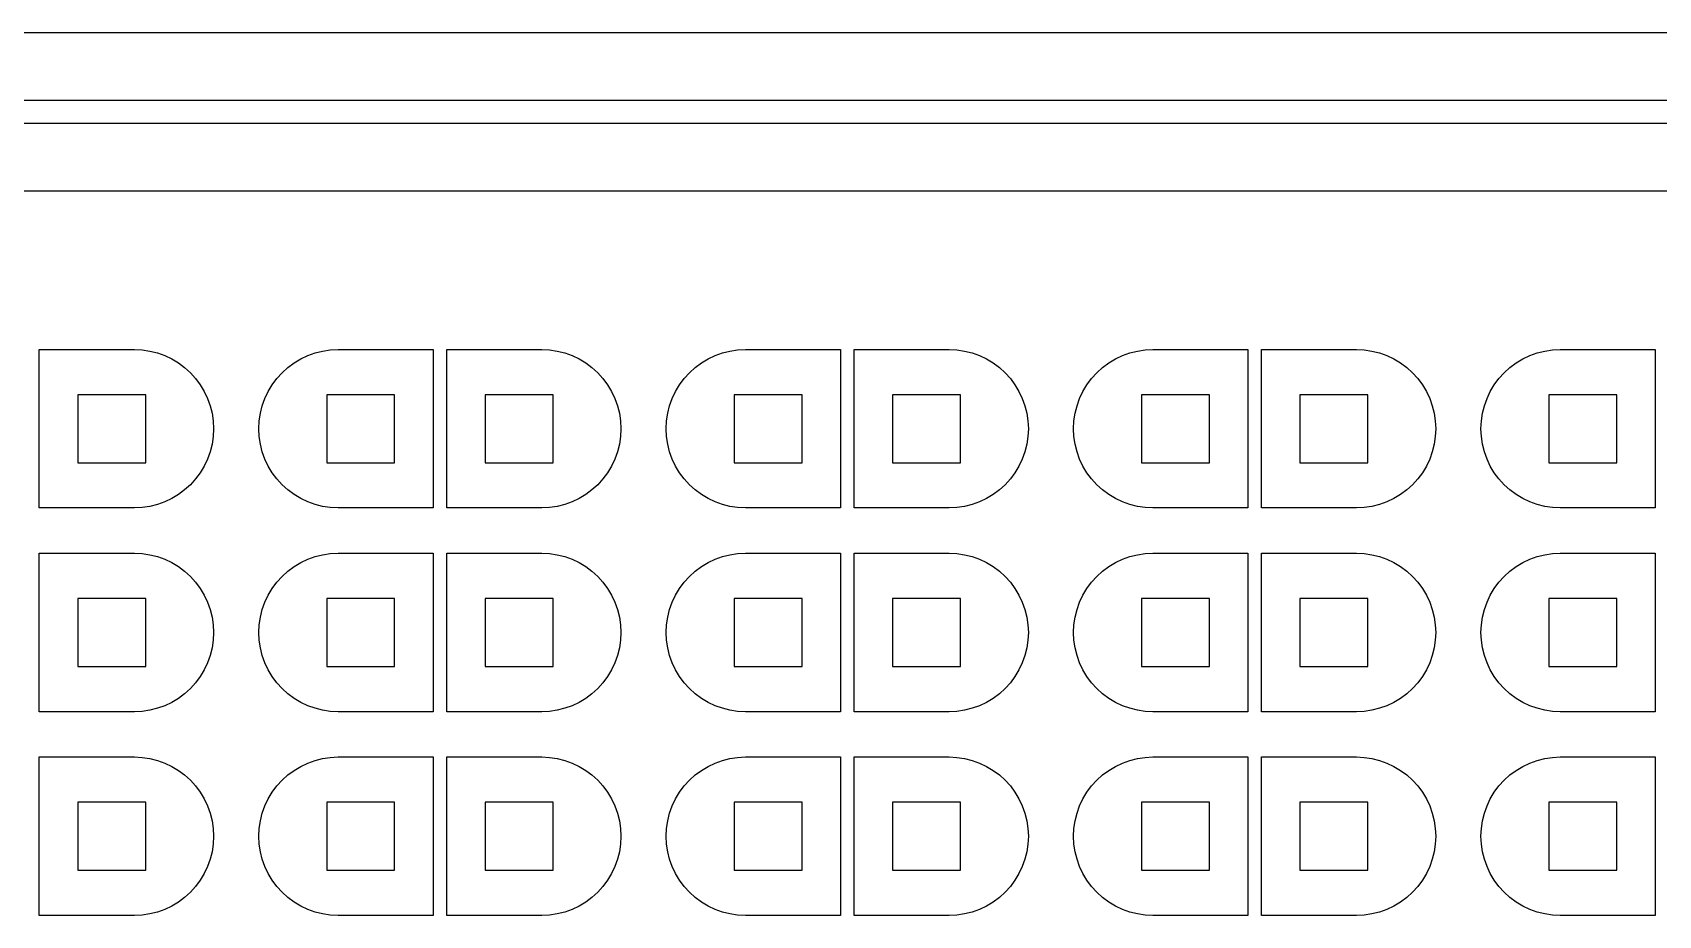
# Model space of a CAD drawing. Extents: x -25 to 123, y -44 to 109.
# Drawn here: x 13.81 to 50.54, y 51.13 to 71.07 of the extents above; entities that cross this region are included whole.
import ezdxf

# ---------------------------------------------------------------- set-up
doc = ezdxf.new("R2010")
doc.units = 0

msp = doc.modelspace()

# ---------------------------------------------------------------- linework, layer by layer
for p, q in [((-11.2486, 71.0707), (103.283, 71.0707)), ((101.749, 69.5368), (-9.71469, 69.5368)), ((-9.2034, 69.0255), (101.237, 69.0255)), ((99.7035, 67.4916), (-7.66949, 67.4916)), ((13.9585, 60.3334), (13.9585, 63.9125)), ((13.9585, 63.9125), (16.1059, 63.9125)), ((16.1059, 63.9125), (16.2813, 63.9039)), ((16.2813, 63.9039), (16.4551, 63.8781)), ((16.4551, 63.8781), (16.6254, 63.8354)), ((16.6254, 63.8354), (16.7908, 63.7763)), ((16.7908, 63.7763), (16.9495, 63.7012)), ((16.9495, 63.7012), (17.1002, 63.6109)), ((17.1002, 63.6109), (17.2412, 63.5063)), ((19.5724, 63.5063), (19.7134, 63.6109)), ((19.7134, 63.6109), (19.8641, 63.7012)), ((19.8641, 63.7012), (20.0228, 63.7763)), ((20.0228, 63.7763), (20.1882, 63.8354)), ((20.1882, 63.8354), (20.3585, 63.8781)), ((20.3585, 63.8781), (20.5322, 63.9039)), ((20.5322, 63.9039), (20.7076, 63.9125)), ((20.7076, 63.9125), (22.8551, 63.9125)), ((22.8551, 63.9125), (22.8551, 60.3334)), ((23.1619, 60.3334), (23.1619, 63.9125)), ((23.1619, 63.9125), (25.3093, 63.9125)), ((25.3093, 63.9125), (25.4847, 63.9039)), ((25.4847, 63.9039), (25.6585, 63.8781)), ((25.6585, 63.8781), (25.8288, 63.8354)), ((25.8288, 63.8354), (25.9942, 63.7763)), ((25.9942, 63.7763), (26.1529, 63.7012)), ((26.1529, 63.7012), (26.3036, 63.6109)), ((26.3036, 63.6109), (26.4446, 63.5063)), ((28.7758, 63.5063), (28.9168, 63.6109)), ((28.9168, 63.6109), (29.0675, 63.7012)), ((29.0675, 63.7012), (29.2262, 63.7763)), ((29.2262, 63.7763), (29.3916, 63.8354)), ((29.3916, 63.8354), (29.5619, 63.8781)), ((29.5619, 63.8781), (29.7356, 63.9039)), ((29.7356, 63.9039), (29.911, 63.9125)), ((29.911, 63.9125), (32.0585, 63.9125)), ((32.0585, 63.9125), (32.0585, 60.3334)), ((32.3653, 60.3334), (32.3653, 63.9125)), ((32.3653, 63.9125), (34.5127, 63.9125)), ((34.5127, 63.9125), (34.6881, 63.9039)), ((34.6881, 63.9039), (34.8619, 63.8781)), ((34.8619, 63.8781), (35.0322, 63.8354)), ((35.0322, 63.8354), (35.1976, 63.7763)), ((35.1976, 63.7763), (35.3563, 63.7012)), ((35.3563, 63.7012), (35.507, 63.6109)), ((35.507, 63.6109), (35.648, 63.5063)), ((37.9792, 63.5063), (38.1202, 63.6109)), ((38.1202, 63.6109), (38.2709, 63.7012)), ((38.2709, 63.7012), (38.4296, 63.7763)), ((38.4296, 63.7763), (38.595, 63.8354)), ((38.595, 63.8354), (38.7653, 63.8781)), ((38.7653, 63.8781), (38.939, 63.9039)), ((38.939, 63.9039), (39.1144, 63.9125)), ((39.1144, 63.9125), (41.2619, 63.9125)), ((41.2619, 63.9125), (41.2619, 60.3334)), ((41.5687, 60.3334), (41.5687, 63.9125)), ((41.5687, 63.9125), (43.7161, 63.9125)), ((43.7161, 63.9125), (43.8915, 63.9039)), ((43.8915, 63.9039), (44.0653, 63.8781)), ((44.0653, 63.8781), (44.2356, 63.8354)), ((44.2356, 63.8354), (44.401, 63.7763)), ((44.401, 63.7763), (44.5597, 63.7012)), ((44.5597, 63.7012), (44.7104, 63.6109)), ((44.7104, 63.6109), (44.8514, 63.5063)), ((47.1826, 63.5063), (47.3236, 63.6109)), ((47.3236, 63.6109), (47.4743, 63.7012)), ((47.4743, 63.7012), (47.633, 63.7763)), ((47.633, 63.7763), (47.7984, 63.8354)), ((47.7984, 63.8354), (47.9687, 63.8781)), ((47.9687, 63.8781), (48.1424, 63.9039)), ((48.1424, 63.9039), (48.3178, 63.9125)), ((48.3178, 63.9125), (50.4653, 63.9125)), ((50.4653, 63.9125), (50.4653, 60.3334)), ((17.2412, 63.5063), (17.3713, 63.3883)), ((17.3713, 63.3883), (17.4893, 63.2582)), ((17.4893, 63.2582), (17.5939, 63.1172)), ((19.2197, 63.1172), (19.3243, 63.2582)), ((19.3243, 63.2582), (19.4422, 63.3883)), ((19.4422, 63.3883), (19.5724, 63.5063)), ((26.4446, 63.5063), (26.5747, 63.3883)), ((26.5747, 63.3883), (26.6927, 63.2582)), ((26.6927, 63.2582), (26.7973, 63.1172)), ((28.4231, 63.1172), (28.5277, 63.2582)), ((28.5277, 63.2582), (28.6456, 63.3883)), ((28.6456, 63.3883), (28.7758, 63.5063)), ((35.648, 63.5063), (35.7781, 63.3883)), ((35.7781, 63.3883), (35.8961, 63.2582)), ((35.8961, 63.2582), (36.0007, 63.1172)), ((37.6265, 63.1172), (37.7311, 63.2582)), ((37.7311, 63.2582), (37.849, 63.3883)), ((37.849, 63.3883), (37.9792, 63.5063)), ((44.8514, 63.5063), (44.9815, 63.3883)), ((44.9815, 63.3883), (45.0995, 63.2582)), ((45.0995, 63.2582), (45.2041, 63.1172)), ((46.8299, 63.1172), (46.9345, 63.2582)), ((46.9345, 63.2582), (47.0524, 63.3883)), ((47.0524, 63.3883), (47.1826, 63.5063)), ((16.3616, 62.8899), (14.8277, 62.8899)), ((14.8277, 62.8899), (14.8277, 61.356)), ((16.3616, 61.356), (16.3616, 62.8899)), ((17.5939, 63.1172), (17.6842, 62.9665)), ((17.6842, 62.9665), (17.7593, 62.8078)), ((19.0543, 62.8078), (19.1294, 62.9665)), ((19.1294, 62.9665), (19.2197, 63.1172)), ((21.9859, 62.8899), (20.452, 62.8899)), ((20.452, 62.8899), (20.452, 61.356)), ((21.9859, 61.356), (21.9859, 62.8899)), ((25.565, 62.8899), (24.0311, 62.8899)), ((24.0311, 62.8899), (24.0311, 61.356)), ((25.565, 61.356), (25.565, 62.8899)), ((26.7973, 63.1172), (26.8876, 62.9665)), ((26.8876, 62.9665), (26.9627, 62.8078)), ((28.2577, 62.8078), (28.3328, 62.9665)), ((28.3328, 62.9665), (28.4231, 63.1172)), ((31.1893, 62.8899), (29.6554, 62.8899)), ((29.6554, 62.8899), (29.6554, 61.356)), ((31.1893, 61.356), (31.1893, 62.8899)), ((34.7684, 62.8899), (33.2345, 62.8899)), ((33.2345, 62.8899), (33.2345, 61.356)), ((34.7684, 61.356), (34.7684, 62.8899)), ((36.0007, 63.1172), (36.091, 62.9665)), ((36.091, 62.9665), (36.1661, 62.8078)), ((37.4611, 62.8078), (37.5362, 62.9665)), ((37.5362, 62.9665), (37.6265, 63.1172)), ((40.3927, 62.8899), (38.8588, 62.8899)), ((38.8588, 62.8899), (38.8588, 61.356)), ((40.3927, 61.356), (40.3927, 62.8899)), ((43.9718, 62.8899), (42.4379, 62.8899)), ((42.4379, 62.8899), (42.4379, 61.356)), ((43.9718, 61.356), (43.9718, 62.8899)), ((45.2041, 63.1172), (45.2944, 62.9665)), ((45.2944, 62.9665), (45.3695, 62.8078)), ((46.6645, 62.8078), (46.7396, 62.9665)), ((46.7396, 62.9665), (46.8299, 63.1172)), ((49.5961, 62.8899), (48.0622, 62.8899)), ((48.0622, 62.8899), (48.0622, 61.356)), ((49.5961, 61.356), (49.5961, 62.8899)), ((17.7593, 62.8078), (17.8184, 62.6424)), ((17.8184, 62.6424), (17.8611, 62.4721)), ((17.8611, 62.4721), (17.8869, 62.2983)), ((18.9267, 62.2983), (18.9525, 62.4721)), ((18.9525, 62.4721), (18.9952, 62.6424)), ((18.9952, 62.6424), (19.0543, 62.8078)), ((26.9627, 62.8078), (27.0218, 62.6424)), ((27.0218, 62.6424), (27.0645, 62.4721)), ((27.0645, 62.4721), (27.0903, 62.2983)), ((28.1301, 62.2983), (28.1559, 62.4721)), ((28.1559, 62.4721), (28.1986, 62.6424)), ((28.1986, 62.6424), (28.2577, 62.8078)), ((36.1661, 62.8078), (36.2252, 62.6424)), ((36.2252, 62.6424), (36.2679, 62.4721)), ((36.2679, 62.4721), (36.2937, 62.2983)), ((37.3335, 62.2983), (37.3593, 62.4721)), ((37.3593, 62.4721), (37.402, 62.6424)), ((37.402, 62.6424), (37.4611, 62.8078)), ((45.3695, 62.8078), (45.4286, 62.6424)), ((45.4286, 62.6424), (45.4713, 62.4721)), ((45.4713, 62.4721), (45.4971, 62.2983)), ((46.5369, 62.2983), (46.5627, 62.4721)), ((46.5627, 62.4721), (46.6054, 62.6424)), ((46.6054, 62.6424), (46.6645, 62.8078)), ((17.8869, 62.2983), (17.8955, 62.1229)), ((17.8955, 62.1229), (17.8869, 61.9475)), ((18.9181, 62.1229), (18.9267, 62.2983)), ((18.9267, 61.9475), (18.9181, 62.1229)), ((27.0903, 62.2983), (27.0989, 62.1229)), ((27.0989, 62.1229), (27.0903, 61.9475)), ((28.1215, 62.1229), (28.1301, 62.2983)), ((28.1301, 61.9475), (28.1215, 62.1229)), ((36.2937, 62.2983), (36.3023, 62.1229)), ((36.3023, 62.1229), (36.2937, 61.9475)), ((37.3249, 62.1229), (37.3335, 62.2983)), ((37.3335, 61.9475), (37.3249, 62.1229)), ((45.4971, 62.2983), (45.5057, 62.1229)), ((45.5057, 62.1229), (45.4971, 61.9475)), ((46.5283, 62.1229), (46.5369, 62.2983)), ((46.5369, 61.9475), (46.5283, 62.1229)), ((17.8611, 61.7738), (17.8184, 61.6035)), ((17.8869, 61.9475), (17.8611, 61.7738)), ((18.9525, 61.7738), (18.9267, 61.9475)), ((18.9952, 61.6035), (18.9525, 61.7738)), ((27.0645, 61.7738), (27.0218, 61.6035)), ((27.0903, 61.9475), (27.0645, 61.7738)), ((28.1559, 61.7738), (28.1301, 61.9475)), ((28.1986, 61.6035), (28.1559, 61.7738)), ((36.2679, 61.7738), (36.2252, 61.6035)), ((36.2937, 61.9475), (36.2679, 61.7738)), ((37.3593, 61.7738), (37.3335, 61.9475)), ((37.402, 61.6035), (37.3593, 61.7738)), ((45.4713, 61.7738), (45.4286, 61.6035)), ((45.4971, 61.9475), (45.4713, 61.7738)), ((46.5627, 61.7738), (46.5369, 61.9475)), ((46.6054, 61.6035), (46.5627, 61.7738)), ((14.8277, 61.356), (16.3616, 61.356)), ((17.7593, 61.4381), (17.6842, 61.2794)), ((17.8184, 61.6035), (17.7593, 61.4381)), ((19.0543, 61.4381), (18.9952, 61.6035)), ((19.1294, 61.2794), (19.0543, 61.4381)), ((20.452, 61.356), (21.9859, 61.356)), ((24.0311, 61.356), (25.565, 61.356)), ((26.9627, 61.4381), (26.8876, 61.2794)), ((27.0218, 61.6035), (26.9627, 61.4381)), ((28.2577, 61.4381), (28.1986, 61.6035)), ((28.3328, 61.2794), (28.2577, 61.4381)), ((29.6554, 61.356), (31.1893, 61.356)), ((33.2345, 61.356), (34.7684, 61.356)), ((36.1661, 61.4381), (36.091, 61.2794)), ((36.2252, 61.6035), (36.1661, 61.4381)), ((37.4611, 61.4381), (37.402, 61.6035)), ((37.5362, 61.2794), (37.4611, 61.4381)), ((38.8588, 61.356), (40.3927, 61.356)), ((42.4379, 61.356), (43.9718, 61.356)), ((45.3695, 61.4381), (45.2944, 61.2794)), ((45.4286, 61.6035), (45.3695, 61.4381)), ((46.6645, 61.4381), (46.6054, 61.6035)), ((46.7396, 61.2794), (46.6645, 61.4381)), ((48.0622, 61.356), (49.5961, 61.356)), ((17.4893, 60.9877), (17.3713, 60.8575)), ((17.5939, 61.1287), (17.4893, 60.9877)), ((17.6842, 61.2794), (17.5939, 61.1287)), ((19.2197, 61.1287), (19.1294, 61.2794)), ((19.3243, 60.9877), (19.2197, 61.1287)), ((19.4422, 60.8575), (19.3243, 60.9877)), ((26.6927, 60.9877), (26.5747, 60.8575)), ((26.7973, 61.1287), (26.6927, 60.9877)), ((26.8876, 61.2794), (26.7973, 61.1287)), ((28.4231, 61.1287), (28.3328, 61.2794)), ((28.5277, 60.9877), (28.4231, 61.1287)), ((28.6456, 60.8575), (28.5277, 60.9877)), ((35.8961, 60.9877), (35.7781, 60.8575)), ((36.0007, 61.1287), (35.8961, 60.9877)), ((36.091, 61.2794), (36.0007, 61.1287)), ((37.6265, 61.1287), (37.5362, 61.2794)), ((37.7311, 60.9877), (37.6265, 61.1287)), ((37.849, 60.8575), (37.7311, 60.9877)), ((45.0995, 60.9877), (44.9815, 60.8575)), ((45.2041, 61.1287), (45.0995, 60.9877)), ((45.2944, 61.2794), (45.2041, 61.1287)), ((46.8299, 61.1287), (46.7396, 61.2794)), ((46.9345, 60.9877), (46.8299, 61.1287)), ((47.0524, 60.8575), (46.9345, 60.9877)), ((17.1002, 60.635), (16.9495, 60.5447)), ((17.2412, 60.7396), (17.1002, 60.635)), ((17.3713, 60.8575), (17.2412, 60.7396)), ((19.5724, 60.7396), (19.4422, 60.8575)), ((19.7134, 60.635), (19.5724, 60.7396)), ((19.8641, 60.5447), (19.7134, 60.635)), ((26.3036, 60.635), (26.1529, 60.5447)), ((26.4446, 60.7396), (26.3036, 60.635)), ((26.5747, 60.8575), (26.4446, 60.7396)), ((28.7758, 60.7396), (28.6456, 60.8575)), ((28.9168, 60.635), (28.7758, 60.7396)), ((29.0675, 60.5447), (28.9168, 60.635)), ((35.507, 60.635), (35.3563, 60.5447)), ((35.648, 60.7396), (35.507, 60.635)), ((35.7781, 60.8575), (35.648, 60.7396)), ((37.9792, 60.7396), (37.849, 60.8575)), ((38.1202, 60.635), (37.9792, 60.7396)), ((38.2709, 60.5447), (38.1202, 60.635)), ((44.7104, 60.635), (44.5597, 60.5447)), ((44.8514, 60.7396), (44.7104, 60.635)), ((44.9815, 60.8575), (44.8514, 60.7396)), ((47.1826, 60.7396), (47.0524, 60.8575)), ((47.3236, 60.635), (47.1826, 60.7396)), ((47.4743, 60.5447), (47.3236, 60.635)), ((16.1059, 60.3334), (13.9585, 60.3334)), ((16.2813, 60.342), (16.1059, 60.3334)), ((16.4551, 60.3678), (16.2813, 60.342)), ((16.6254, 60.4105), (16.4551, 60.3678)), ((16.7908, 60.4696), (16.6254, 60.4105)), ((16.9495, 60.5447), (16.7908, 60.4696)), ((20.0228, 60.4696), (19.8641, 60.5447)), ((20.1882, 60.4105), (20.0228, 60.4696)), ((20.3585, 60.3678), (20.1882, 60.4105)), ((20.5322, 60.342), (20.3585, 60.3678)), ((20.7076, 60.3334), (20.5322, 60.342)), ((22.8551, 60.3334), (20.7076, 60.3334)), ((25.3093, 60.3334), (23.1619, 60.3334)), ((25.4847, 60.342), (25.3093, 60.3334)), ((25.6585, 60.3678), (25.4847, 60.342)), ((25.8288, 60.4105), (25.6585, 60.3678)), ((25.9942, 60.4696), (25.8288, 60.4105)), ((26.1529, 60.5447), (25.9942, 60.4696)), ((29.2262, 60.4696), (29.0675, 60.5447)), ((29.3916, 60.4105), (29.2262, 60.4696)), ((29.5619, 60.3678), (29.3916, 60.4105)), ((29.7356, 60.342), (29.5619, 60.3678)), ((29.911, 60.3334), (29.7356, 60.342)), ((32.0585, 60.3334), (29.911, 60.3334)), ((34.5127, 60.3334), (32.3653, 60.3334)), ((34.6881, 60.342), (34.5127, 60.3334)), ((34.8619, 60.3678), (34.6881, 60.342)), ((35.0322, 60.4105), (34.8619, 60.3678)), ((35.1976, 60.4696), (35.0322, 60.4105)), ((35.3563, 60.5447), (35.1976, 60.4696)), ((38.4296, 60.4696), (38.2709, 60.5447)), ((38.595, 60.4105), (38.4296, 60.4696)), ((38.7653, 60.3678), (38.595, 60.4105)), ((38.939, 60.342), (38.7653, 60.3678)), ((39.1144, 60.3334), (38.939, 60.342)), ((41.2619, 60.3334), (39.1144, 60.3334)), ((43.7161, 60.3334), (41.5687, 60.3334)), ((43.8915, 60.342), (43.7161, 60.3334)), ((44.0653, 60.3678), (43.8915, 60.342)), ((44.2356, 60.4105), (44.0653, 60.3678)), ((44.401, 60.4696), (44.2356, 60.4105)), ((44.5597, 60.5447), (44.401, 60.4696)), ((47.633, 60.4696), (47.4743, 60.5447)), ((47.7984, 60.4105), (47.633, 60.4696)), ((47.9687, 60.3678), (47.7984, 60.4105)), ((48.1424, 60.342), (47.9687, 60.3678)), ((48.3178, 60.3334), (48.1424, 60.342)), ((50.4653, 60.3334), (48.3178, 60.3334)), ((13.9585, 55.7317), (13.9585, 59.3108)), ((13.9585, 59.3108), (16.1059, 59.3108)), ((16.1059, 59.3108), (16.2813, 59.3022)), ((16.2813, 59.3022), (16.4551, 59.2764)), ((16.4551, 59.2764), (16.6254, 59.2337)), ((16.6254, 59.2337), (16.7908, 59.1746)), ((16.7908, 59.1746), (16.9495, 59.0995)), ((19.8641, 59.0995), (20.0228, 59.1746)), ((20.0228, 59.1746), (20.1882, 59.2337)), ((20.1882, 59.2337), (20.3585, 59.2764)), ((20.3585, 59.2764), (20.5322, 59.3022)), ((20.5322, 59.3022), (20.7076, 59.3108)), ((20.7076, 59.3108), (22.8551, 59.3108)), ((22.8551, 59.3108), (22.8551, 55.7317)), ((23.1619, 55.7317), (23.1619, 59.3108)), ((23.1619, 59.3108), (25.3093, 59.3108)), ((25.3093, 59.3108), (25.4847, 59.3022)), ((25.4847, 59.3022), (25.6585, 59.2764)), ((25.6585, 59.2764), (25.8288, 59.2337)), ((25.8288, 59.2337), (25.9942, 59.1746)), ((25.9942, 59.1746), (26.1529, 59.0995)), ((29.0675, 59.0995), (29.2262, 59.1746)), ((29.2262, 59.1746), (29.3916, 59.2337)), ((29.3916, 59.2337), (29.5619, 59.2764)), ((29.5619, 59.2764), (29.7356, 59.3022)), ((29.7356, 59.3022), (29.911, 59.3108)), ((29.911, 59.3108), (32.0585, 59.3108)), ((32.0585, 59.3108), (32.0585, 55.7317)), ((32.3653, 55.7317), (32.3653, 59.3108)), ((32.3653, 59.3108), (34.5127, 59.3108)), ((34.5127, 59.3108), (34.6881, 59.3022)), ((34.6881, 59.3022), (34.8619, 59.2764)), ((34.8619, 59.2764), (35.0322, 59.2337)), ((35.0322, 59.2337), (35.1976, 59.1746)), ((35.1976, 59.1746), (35.3563, 59.0995)), ((38.2709, 59.0995), (38.4296, 59.1746)), ((38.4296, 59.1746), (38.595, 59.2337)), ((38.595, 59.2337), (38.7653, 59.2764)), ((38.7653, 59.2764), (38.939, 59.3022)), ((38.939, 59.3022), (39.1144, 59.3108)), ((39.1144, 59.3108), (41.2619, 59.3108)), ((41.2619, 59.3108), (41.2619, 55.7317)), ((41.5687, 55.7317), (41.5687, 59.3108)), ((41.5687, 59.3108), (43.7161, 59.3108)), ((43.7161, 59.3108), (43.8915, 59.3022)), ((43.8915, 59.3022), (44.0653, 59.2764)), ((44.0653, 59.2764), (44.2356, 59.2337)), ((44.2356, 59.2337), (44.401, 59.1746)), ((44.401, 59.1746), (44.5597, 59.0995)), ((47.4743, 59.0995), (47.633, 59.1746)), ((47.633, 59.1746), (47.7984, 59.2337)), ((47.7984, 59.2337), (47.9687, 59.2764)), ((47.9687, 59.2764), (48.1424, 59.3022)), ((48.1424, 59.3022), (48.3178, 59.3108)), ((48.3178, 59.3108), (50.4653, 59.3108)), ((50.4653, 59.3108), (50.4653, 55.7317)), ((16.9495, 59.0995), (17.1002, 59.0092)), ((17.1002, 59.0092), (17.2412, 58.9046)), ((17.2412, 58.9046), (17.3713, 58.7866)), ((17.3713, 58.7866), (17.4893, 58.6565)), ((19.3243, 58.6565), (19.4422, 58.7866)), ((19.4422, 58.7866), (19.5724, 58.9046)), ((19.5724, 58.9046), (19.7134, 59.0092)), ((19.7134, 59.0092), (19.8641, 59.0995)), ((26.1529, 59.0995), (26.3036, 59.0092)), ((26.3036, 59.0092), (26.4446, 58.9046)), ((26.4446, 58.9046), (26.5747, 58.7866)), ((26.5747, 58.7866), (26.6927, 58.6565)), ((28.5277, 58.6565), (28.6456, 58.7866)), ((28.6456, 58.7866), (28.7758, 58.9046)), ((28.7758, 58.9046), (28.9168, 59.0092)), ((28.9168, 59.0092), (29.0675, 59.0995)), ((35.3563, 59.0995), (35.507, 59.0092)), ((35.507, 59.0092), (35.648, 58.9046)), ((35.648, 58.9046), (35.7781, 58.7866)), ((35.7781, 58.7866), (35.8961, 58.6565)), ((37.7311, 58.6565), (37.849, 58.7866)), ((37.849, 58.7866), (37.9792, 58.9046)), ((37.9792, 58.9046), (38.1202, 59.0092)), ((38.1202, 59.0092), (38.2709, 59.0995)), ((44.5597, 59.0995), (44.7104, 59.0092)), ((44.7104, 59.0092), (44.8514, 58.9046)), ((44.8514, 58.9046), (44.9815, 58.7866)), ((44.9815, 58.7866), (45.0995, 58.6565)), ((46.9345, 58.6565), (47.0524, 58.7866)), ((47.0524, 58.7866), (47.1826, 58.9046)), ((47.1826, 58.9046), (47.3236, 59.0092)), ((47.3236, 59.0092), (47.4743, 59.0995)), ((17.4893, 58.6565), (17.5939, 58.5155)), ((17.5939, 58.5155), (17.6842, 58.3648)), ((19.1294, 58.3648), (19.2197, 58.5155)), ((19.2197, 58.5155), (19.3243, 58.6565)), ((26.6927, 58.6565), (26.7973, 58.5155)), ((26.7973, 58.5155), (26.8876, 58.3648)), ((28.3328, 58.3648), (28.4231, 58.5155)), ((28.4231, 58.5155), (28.5277, 58.6565)), ((35.8961, 58.6565), (36.0007, 58.5155)), ((36.0007, 58.5155), (36.091, 58.3648)), ((37.5362, 58.3648), (37.6265, 58.5155)), ((37.6265, 58.5155), (37.7311, 58.6565)), ((45.0995, 58.6565), (45.2041, 58.5155)), ((45.2041, 58.5155), (45.2944, 58.3648)), ((46.7396, 58.3648), (46.8299, 58.5155)), ((46.8299, 58.5155), (46.9345, 58.6565)), ((16.3616, 58.2882), (14.8277, 58.2882)), ((14.8277, 58.2882), (14.8277, 56.7543)), ((16.3616, 56.7543), (16.3616, 58.2882)), ((17.6842, 58.3648), (17.7593, 58.2061)), ((17.7593, 58.2061), (17.8184, 58.0407)), ((17.8184, 58.0407), (17.8611, 57.8704)), ((18.9525, 57.8704), (18.9952, 58.0407)), ((18.9952, 58.0407), (19.0543, 58.2061)), ((19.0543, 58.2061), (19.1294, 58.3648)), ((21.9859, 58.2882), (20.452, 58.2882)), ((20.452, 58.2882), (20.452, 56.7543)), ((21.9859, 56.7543), (21.9859, 58.2882)), ((25.565, 58.2882), (24.0311, 58.2882)), ((24.0311, 58.2882), (24.0311, 56.7543)), ((25.565, 56.7543), (25.565, 58.2882)), ((26.8876, 58.3648), (26.9627, 58.2061)), ((26.9627, 58.2061), (27.0218, 58.0407)), ((27.0218, 58.0407), (27.0645, 57.8704)), ((28.1559, 57.8704), (28.1986, 58.0407)), ((28.1986, 58.0407), (28.2577, 58.2061)), ((28.2577, 58.2061), (28.3328, 58.3648)), ((31.1893, 58.2882), (29.6554, 58.2882)), ((29.6554, 58.2882), (29.6554, 56.7543)), ((31.1893, 56.7543), (31.1893, 58.2882)), ((34.7684, 58.2882), (33.2345, 58.2882)), ((33.2345, 58.2882), (33.2345, 56.7543)), ((34.7684, 56.7543), (34.7684, 58.2882)), ((36.091, 58.3648), (36.1661, 58.2061)), ((36.1661, 58.2061), (36.2252, 58.0407)), ((36.2252, 58.0407), (36.2679, 57.8704)), ((37.3593, 57.8704), (37.402, 58.0407)), ((37.402, 58.0407), (37.4611, 58.2061)), ((37.4611, 58.2061), (37.5362, 58.3648)), ((40.3927, 58.2882), (38.8588, 58.2882)), ((38.8588, 58.2882), (38.8588, 56.7543)), ((40.3927, 56.7543), (40.3927, 58.2882)), ((43.9718, 58.2882), (42.4379, 58.2882)), ((42.4379, 58.2882), (42.4379, 56.7543)), ((43.9718, 56.7543), (43.9718, 58.2882)), ((45.2944, 58.3648), (45.3695, 58.2061)), ((45.3695, 58.2061), (45.4286, 58.0407)), ((45.4286, 58.0407), (45.4713, 57.8704)), ((46.5627, 57.8704), (46.6054, 58.0407)), ((46.6054, 58.0407), (46.6645, 58.2061)), ((46.6645, 58.2061), (46.7396, 58.3648)), ((49.5961, 58.2882), (48.0622, 58.2882)), ((48.0622, 58.2882), (48.0622, 56.7543)), ((49.5961, 56.7543), (49.5961, 58.2882)), ((17.8611, 57.8704), (17.8869, 57.6966)), ((17.8869, 57.6966), (17.8955, 57.5212)), ((18.9181, 57.5212), (18.9267, 57.6966)), ((18.9267, 57.6966), (18.9525, 57.8704)), ((27.0645, 57.8704), (27.0903, 57.6966)), ((27.0903, 57.6966), (27.0989, 57.5212)), ((28.1215, 57.5212), (28.1301, 57.6966)), ((28.1301, 57.6966), (28.1559, 57.8704)), ((36.2679, 57.8704), (36.2937, 57.6966)), ((36.2937, 57.6966), (36.3023, 57.5212)), ((37.3249, 57.5212), (37.3335, 57.6966)), ((37.3335, 57.6966), (37.3593, 57.8704)), ((45.4713, 57.8704), (45.4971, 57.6966)), ((45.4971, 57.6966), (45.5057, 57.5212)), ((46.5283, 57.5212), (46.5369, 57.6966)), ((46.5369, 57.6966), (46.5627, 57.8704)), ((17.8869, 57.3458), (17.8611, 57.1721)), ((17.8955, 57.5212), (17.8869, 57.3458)), ((18.9267, 57.3458), (18.9181, 57.5212)), ((18.9525, 57.1721), (18.9267, 57.3458)), ((27.0903, 57.3458), (27.0645, 57.1721)), ((27.0989, 57.5212), (27.0903, 57.3458)), ((28.1301, 57.3458), (28.1215, 57.5212)), ((28.1559, 57.1721), (28.1301, 57.3458)), ((36.2937, 57.3458), (36.2679, 57.1721)), ((36.3023, 57.5212), (36.2937, 57.3458)), ((37.3335, 57.3458), (37.3249, 57.5212)), ((37.3593, 57.1721), (37.3335, 57.3458)), ((45.4971, 57.3458), (45.4713, 57.1721)), ((45.5057, 57.5212), (45.4971, 57.3458)), ((46.5369, 57.3458), (46.5283, 57.5212)), ((46.5627, 57.1721), (46.5369, 57.3458)), ((17.8184, 57.0018), (17.7593, 56.8364)), ((17.8611, 57.1721), (17.8184, 57.0018)), ((18.9952, 57.0018), (18.9525, 57.1721)), ((19.0543, 56.8364), (18.9952, 57.0018)), ((27.0218, 57.0018), (26.9627, 56.8364)), ((27.0645, 57.1721), (27.0218, 57.0018)), ((28.1986, 57.0018), (28.1559, 57.1721)), ((28.2577, 56.8364), (28.1986, 57.0018)), ((36.2252, 57.0018), (36.1661, 56.8364)), ((36.2679, 57.1721), (36.2252, 57.0018)), ((37.402, 57.0018), (37.3593, 57.1721)), ((37.4611, 56.8364), (37.402, 57.0018)), ((45.4286, 57.0018), (45.3695, 56.8364)), ((45.4713, 57.1721), (45.4286, 57.0018)), ((46.6054, 57.0018), (46.5627, 57.1721)), ((46.6645, 56.8364), (46.6054, 57.0018)), ((14.8277, 56.7543), (16.3616, 56.7543)), ((17.6842, 56.6777), (17.5939, 56.527)), ((17.7593, 56.8364), (17.6842, 56.6777)), ((19.1294, 56.6777), (19.0543, 56.8364)), ((19.2197, 56.527), (19.1294, 56.6777)), ((20.452, 56.7543), (21.9859, 56.7543)), ((24.0311, 56.7543), (25.565, 56.7543)), ((26.8876, 56.6777), (26.7973, 56.527)), ((26.9627, 56.8364), (26.8876, 56.6777)), ((28.3328, 56.6777), (28.2577, 56.8364)), ((28.4231, 56.527), (28.3328, 56.6777)), ((29.6554, 56.7543), (31.1893, 56.7543)), ((33.2345, 56.7543), (34.7684, 56.7543)), ((36.091, 56.6777), (36.0007, 56.527)), ((36.1661, 56.8364), (36.091, 56.6777)), ((37.5362, 56.6777), (37.4611, 56.8364)), ((37.6265, 56.527), (37.5362, 56.6777)), ((38.8588, 56.7543), (40.3927, 56.7543)), ((42.4379, 56.7543), (43.9718, 56.7543)), ((45.2944, 56.6777), (45.2041, 56.527)), ((45.3695, 56.8364), (45.2944, 56.6777)), ((46.7396, 56.6777), (46.6645, 56.8364)), ((46.8299, 56.527), (46.7396, 56.6777)), ((48.0622, 56.7543), (49.5961, 56.7543)), ((17.3713, 56.2558), (17.2412, 56.1379)), ((17.4893, 56.386), (17.3713, 56.2558)), ((17.5939, 56.527), (17.4893, 56.386)), ((19.3243, 56.386), (19.2197, 56.527)), ((19.4422, 56.2558), (19.3243, 56.386)), ((19.5724, 56.1379), (19.4422, 56.2558)), ((26.5747, 56.2558), (26.4446, 56.1379)), ((26.6927, 56.386), (26.5747, 56.2558)), ((26.7973, 56.527), (26.6927, 56.386)), ((28.5277, 56.386), (28.4231, 56.527)), ((28.6456, 56.2558), (28.5277, 56.386)), ((28.7758, 56.1379), (28.6456, 56.2558)), ((35.7781, 56.2558), (35.648, 56.1379)), ((35.8961, 56.386), (35.7781, 56.2558)), ((36.0007, 56.527), (35.8961, 56.386)), ((37.7311, 56.386), (37.6265, 56.527)), ((37.849, 56.2558), (37.7311, 56.386)), ((37.9792, 56.1379), (37.849, 56.2558)), ((44.9815, 56.2558), (44.8514, 56.1379)), ((45.0995, 56.386), (44.9815, 56.2558)), ((45.2041, 56.527), (45.0995, 56.386)), ((46.9345, 56.386), (46.8299, 56.527)), ((47.0524, 56.2558), (46.9345, 56.386)), ((47.1826, 56.1379), (47.0524, 56.2558)), ((16.7908, 55.8679), (16.6254, 55.8088)), ((16.9495, 55.943), (16.7908, 55.8679)), ((17.1002, 56.0333), (16.9495, 55.943)), ((17.2412, 56.1379), (17.1002, 56.0333)), ((19.7134, 56.0333), (19.5724, 56.1379)), ((19.8641, 55.943), (19.7134, 56.0333)), ((20.0228, 55.8679), (19.8641, 55.943)), ((20.1882, 55.8088), (20.0228, 55.8679)), ((25.9942, 55.8679), (25.8288, 55.8088)), ((26.1529, 55.943), (25.9942, 55.8679)), ((26.3036, 56.0333), (26.1529, 55.943)), ((26.4446, 56.1379), (26.3036, 56.0333)), ((28.9168, 56.0333), (28.7758, 56.1379)), ((29.0675, 55.943), (28.9168, 56.0333)), ((29.2262, 55.8679), (29.0675, 55.943)), ((29.3916, 55.8088), (29.2262, 55.8679)), ((35.1976, 55.8679), (35.0322, 55.8088)), ((35.3563, 55.943), (35.1976, 55.8679)), ((35.507, 56.0333), (35.3563, 55.943)), ((35.648, 56.1379), (35.507, 56.0333)), ((38.1202, 56.0333), (37.9792, 56.1379)), ((38.2709, 55.943), (38.1202, 56.0333)), ((38.4296, 55.8679), (38.2709, 55.943)), ((38.595, 55.8088), (38.4296, 55.8679)), ((44.401, 55.8679), (44.2356, 55.8088)), ((44.5597, 55.943), (44.401, 55.8679)), ((44.7104, 56.0333), (44.5597, 55.943)), ((44.8514, 56.1379), (44.7104, 56.0333)), ((47.3236, 56.0333), (47.1826, 56.1379)), ((47.4743, 55.943), (47.3236, 56.0333)), ((47.633, 55.8679), (47.4743, 55.943)), ((47.7984, 55.8088), (47.633, 55.8679)), ((16.1059, 55.7317), (13.9585, 55.7317)), ((16.2813, 55.7403), (16.1059, 55.7317)), ((16.4551, 55.7661), (16.2813, 55.7403)), ((16.6254, 55.8088), (16.4551, 55.7661)), ((20.3585, 55.7661), (20.1882, 55.8088)), ((20.5322, 55.7403), (20.3585, 55.7661)), ((20.7076, 55.7317), (20.5322, 55.7403)), ((22.8551, 55.7317), (20.7076, 55.7317)), ((25.3093, 55.7317), (23.1619, 55.7317)), ((25.4847, 55.7403), (25.3093, 55.7317)), ((25.6585, 55.7661), (25.4847, 55.7403)), ((25.8288, 55.8088), (25.6585, 55.7661)), ((29.5619, 55.7661), (29.3916, 55.8088)), ((29.7356, 55.7403), (29.5619, 55.7661)), ((29.911, 55.7317), (29.7356, 55.7403)), ((32.0585, 55.7317), (29.911, 55.7317)), ((34.5127, 55.7317), (32.3653, 55.7317)), ((34.6881, 55.7403), (34.5127, 55.7317)), ((34.8619, 55.7661), (34.6881, 55.7403)), ((35.0322, 55.8088), (34.8619, 55.7661)), ((38.7653, 55.7661), (38.595, 55.8088)), ((38.939, 55.7403), (38.7653, 55.7661)), ((39.1144, 55.7317), (38.939, 55.7403)), ((41.2619, 55.7317), (39.1144, 55.7317)), ((43.7161, 55.7317), (41.5687, 55.7317)), ((43.8915, 55.7403), (43.7161, 55.7317)), ((44.0653, 55.7661), (43.8915, 55.7403)), ((44.2356, 55.8088), (44.0653, 55.7661)), ((47.9687, 55.7661), (47.7984, 55.8088)), ((48.1424, 55.7403), (47.9687, 55.7661)), ((48.3178, 55.7317), (48.1424, 55.7403)), ((50.4653, 55.7317), (48.3178, 55.7317)), ((13.9585, 51.13), (13.9585, 54.7091)), ((13.9585, 54.7091), (16.1059, 54.7091)), ((16.1059, 54.7091), (16.2813, 54.7005)), ((16.2813, 54.7005), (16.4551, 54.6747)), ((16.4551, 54.6747), (16.6254, 54.632)), ((16.6254, 54.632), (16.7908, 54.5729)), ((16.7908, 54.5729), (16.9495, 54.4978)), ((16.9495, 54.4978), (17.1002, 54.4075)), ((17.1002, 54.4075), (17.2412, 54.3029)), ((19.5724, 54.3029), (19.7134, 54.4075)), ((19.7134, 54.4075), (19.8641, 54.4978)), ((19.8641, 54.4978), (20.0228, 54.5729)), ((20.0228, 54.5729), (20.1882, 54.632)), ((20.1882, 54.632), (20.3585, 54.6747)), ((20.3585, 54.6747), (20.5322, 54.7005)), ((20.5322, 54.7005), (20.7076, 54.7091)), ((20.7076, 54.7091), (22.8551, 54.7091)), ((22.8551, 54.7091), (22.8551, 51.13)), ((23.1619, 51.13), (23.1619, 54.7091)), ((23.1619, 54.7091), (25.3093, 54.7091)), ((25.3093, 54.7091), (25.4847, 54.7005)), ((25.4847, 54.7005), (25.6585, 54.6747)), ((25.6585, 54.6747), (25.8288, 54.632)), ((25.8288, 54.632), (25.9942, 54.5729)), ((25.9942, 54.5729), (26.1529, 54.4978)), ((26.1529, 54.4978), (26.3036, 54.4075)), ((26.3036, 54.4075), (26.4446, 54.3029)), ((28.7758, 54.3029), (28.9168, 54.4075)), ((28.9168, 54.4075), (29.0675, 54.4978)), ((29.0675, 54.4978), (29.2262, 54.5729)), ((29.2262, 54.5729), (29.3916, 54.632)), ((29.3916, 54.632), (29.5619, 54.6747)), ((29.5619, 54.6747), (29.7356, 54.7005)), ((29.7356, 54.7005), (29.911, 54.7091)), ((29.911, 54.7091), (32.0585, 54.7091)), ((32.0585, 54.7091), (32.0585, 51.13)), ((32.3653, 51.13), (32.3653, 54.7091)), ((32.3653, 54.7091), (34.5127, 54.7091)), ((34.5127, 54.7091), (34.6881, 54.7005)), ((34.6881, 54.7005), (34.8619, 54.6747)), ((34.8619, 54.6747), (35.0322, 54.632)), ((35.0322, 54.632), (35.1976, 54.5729)), ((35.1976, 54.5729), (35.3563, 54.4978)), ((35.3563, 54.4978), (35.507, 54.4075)), ((35.507, 54.4075), (35.648, 54.3029)), ((37.9792, 54.3029), (38.1202, 54.4075)), ((38.1202, 54.4075), (38.2709, 54.4978)), ((38.2709, 54.4978), (38.4296, 54.5729)), ((38.4296, 54.5729), (38.595, 54.632)), ((38.595, 54.632), (38.7653, 54.6747)), ((38.7653, 54.6747), (38.939, 54.7005)), ((38.939, 54.7005), (39.1144, 54.7091)), ((39.1144, 54.7091), (41.2619, 54.7091)), ((41.2619, 54.7091), (41.2619, 51.13)), ((41.5687, 51.13), (41.5687, 54.7091)), ((41.5687, 54.7091), (43.7161, 54.7091)), ((43.7161, 54.7091), (43.8915, 54.7005)), ((43.8915, 54.7005), (44.0653, 54.6747)), ((44.0653, 54.6747), (44.2356, 54.632)), ((44.2356, 54.632), (44.401, 54.5729)), ((44.401, 54.5729), (44.5597, 54.4978)), ((44.5597, 54.4978), (44.7104, 54.4075)), ((44.7104, 54.4075), (44.8514, 54.3029)), ((47.1826, 54.3029), (47.3236, 54.4075)), ((47.3236, 54.4075), (47.4743, 54.4978)), ((47.4743, 54.4978), (47.633, 54.5729)), ((47.633, 54.5729), (47.7984, 54.632)), ((47.7984, 54.632), (47.9687, 54.6747)), ((47.9687, 54.6747), (48.1424, 54.7005)), ((48.1424, 54.7005), (48.3178, 54.7091)), ((48.3178, 54.7091), (50.4653, 54.7091)), ((50.4653, 54.7091), (50.4653, 51.13)), ((17.2412, 54.3029), (17.3713, 54.1849)), ((17.3713, 54.1849), (17.4893, 54.0548)), ((17.4893, 54.0548), (17.5939, 53.9138)), ((19.2197, 53.9138), (19.3243, 54.0548)), ((19.3243, 54.0548), (19.4422, 54.1849)), ((19.4422, 54.1849), (19.5724, 54.3029)), ((26.4446, 54.3029), (26.5747, 54.1849)), ((26.5747, 54.1849), (26.6927, 54.0548)), ((26.6927, 54.0548), (26.7973, 53.9138)), ((28.4231, 53.9138), (28.5277, 54.0548)), ((28.5277, 54.0548), (28.6456, 54.1849)), ((28.6456, 54.1849), (28.7758, 54.3029)), ((35.648, 54.3029), (35.7781, 54.1849)), ((35.7781, 54.1849), (35.8961, 54.0548)), ((35.8961, 54.0548), (36.0007, 53.9138)), ((37.6265, 53.9138), (37.7311, 54.0548)), ((37.7311, 54.0548), (37.849, 54.1849)), ((37.849, 54.1849), (37.9792, 54.3029)), ((44.8514, 54.3029), (44.9815, 54.1849)), ((44.9815, 54.1849), (45.0995, 54.0548)), ((45.0995, 54.0548), (45.2041, 53.9138)), ((46.8299, 53.9138), (46.9345, 54.0548)), ((46.9345, 54.0548), (47.0524, 54.1849)), ((47.0524, 54.1849), (47.1826, 54.3029)), ((16.3616, 53.6865), (14.8277, 53.6865)), ((14.8277, 53.6865), (14.8277, 52.1526)), ((16.3616, 52.1526), (16.3616, 53.6865)), ((17.5939, 53.9138), (17.6842, 53.7631)), ((17.6842, 53.7631), (17.7593, 53.6044)), ((19.0543, 53.6044), (19.1294, 53.7631)), ((19.1294, 53.7631), (19.2197, 53.9138)), ((21.9859, 53.6865), (20.452, 53.6865)), ((20.452, 53.6865), (20.452, 52.1526)), ((21.9859, 52.1526), (21.9859, 53.6865)), ((25.565, 53.6865), (24.0311, 53.6865)), ((24.0311, 53.6865), (24.0311, 52.1526)), ((25.565, 52.1526), (25.565, 53.6865)), ((26.7973, 53.9138), (26.8876, 53.7631)), ((26.8876, 53.7631), (26.9627, 53.6044)), ((28.2577, 53.6044), (28.3328, 53.7631)), ((28.3328, 53.7631), (28.4231, 53.9138)), ((31.1893, 53.6865), (29.6554, 53.6865)), ((29.6554, 53.6865), (29.6554, 52.1526)), ((31.1893, 52.1526), (31.1893, 53.6865)), ((34.7684, 53.6865), (33.2345, 53.6865)), ((33.2345, 53.6865), (33.2345, 52.1526)), ((34.7684, 52.1526), (34.7684, 53.6865)), ((36.0007, 53.9138), (36.091, 53.7631)), ((36.091, 53.7631), (36.1661, 53.6044)), ((37.4611, 53.6044), (37.5362, 53.7631)), ((37.5362, 53.7631), (37.6265, 53.9138)), ((40.3927, 53.6865), (38.8588, 53.6865)), ((38.8588, 53.6865), (38.8588, 52.1526)), ((40.3927, 52.1526), (40.3927, 53.6865)), ((43.9718, 53.6865), (42.4379, 53.6865)), ((42.4379, 53.6865), (42.4379, 52.1526)), ((43.9718, 52.1526), (43.9718, 53.6865)), ((45.2041, 53.9138), (45.2944, 53.7631)), ((45.2944, 53.7631), (45.3695, 53.6044)), ((46.6645, 53.6044), (46.7396, 53.7631)), ((46.7396, 53.7631), (46.8299, 53.9138)), ((49.5961, 53.6865), (48.0622, 53.6865)), ((48.0622, 53.6865), (48.0622, 52.1526)), ((49.5961, 52.1526), (49.5961, 53.6865)), ((17.7593, 53.6044), (17.8184, 53.439)), ((17.8184, 53.439), (17.8611, 53.2687)), ((17.8611, 53.2687), (17.8869, 53.0949)), ((18.9267, 53.0949), (18.9525, 53.2687)), ((18.9525, 53.2687), (18.9952, 53.439)), ((18.9952, 53.439), (19.0543, 53.6044)), ((26.9627, 53.6044), (27.0218, 53.439)), ((27.0218, 53.439), (27.0645, 53.2687)), ((27.0645, 53.2687), (27.0903, 53.0949)), ((28.1301, 53.0949), (28.1559, 53.2687)), ((28.1559, 53.2687), (28.1986, 53.439)), ((28.1986, 53.439), (28.2577, 53.6044)), ((36.1661, 53.6044), (36.2252, 53.439)), ((36.2252, 53.439), (36.2679, 53.2687)), ((36.2679, 53.2687), (36.2937, 53.0949)), ((37.3335, 53.0949), (37.3593, 53.2687)), ((37.3593, 53.2687), (37.402, 53.439)), ((37.402, 53.439), (37.4611, 53.6044)), ((45.3695, 53.6044), (45.4286, 53.439)), ((45.4286, 53.439), (45.4713, 53.2687)), ((45.4713, 53.2687), (45.4971, 53.0949)), ((46.5369, 53.0949), (46.5627, 53.2687)), ((46.5627, 53.2687), (46.6054, 53.439)), ((46.6054, 53.439), (46.6645, 53.6044)), ((17.8869, 53.0949), (17.8955, 52.9195)), ((17.8955, 52.9195), (17.8869, 52.7441)), ((18.9181, 52.9195), (18.9267, 53.0949)), ((18.9267, 52.7441), (18.9181, 52.9195)), ((27.0903, 53.0949), (27.0989, 52.9195)), ((27.0989, 52.9195), (27.0903, 52.7441)), ((28.1215, 52.9195), (28.1301, 53.0949)), ((28.1301, 52.7441), (28.1215, 52.9195)), ((36.2937, 53.0949), (36.3023, 52.9195)), ((36.3023, 52.9195), (36.2937, 52.7441)), ((37.3249, 52.9195), (37.3335, 53.0949)), ((37.3335, 52.7441), (37.3249, 52.9195)), ((45.4971, 53.0949), (45.5057, 52.9195)), ((45.5057, 52.9195), (45.4971, 52.7441)), ((46.5283, 52.9195), (46.5369, 53.0949)), ((46.5369, 52.7441), (46.5283, 52.9195)), ((17.8611, 52.5704), (17.8184, 52.4001)), ((17.8869, 52.7441), (17.8611, 52.5704)), ((18.9525, 52.5704), (18.9267, 52.7441)), ((18.9952, 52.4001), (18.9525, 52.5704)), ((27.0645, 52.5704), (27.0218, 52.4001)), ((27.0903, 52.7441), (27.0645, 52.5704)), ((28.1559, 52.5704), (28.1301, 52.7441)), ((28.1986, 52.4001), (28.1559, 52.5704)), ((36.2679, 52.5704), (36.2252, 52.4001)), ((36.2937, 52.7441), (36.2679, 52.5704)), ((37.3593, 52.5704), (37.3335, 52.7441)), ((37.402, 52.4001), (37.3593, 52.5704)), ((45.4713, 52.5704), (45.4286, 52.4001)), ((45.4971, 52.7441), (45.4713, 52.5704)), ((46.5627, 52.5704), (46.5369, 52.7441)), ((46.6054, 52.4001), (46.5627, 52.5704)), ((17.7593, 52.2347), (17.6842, 52.076)), ((17.8184, 52.4001), (17.7593, 52.2347)), ((19.0543, 52.2347), (18.9952, 52.4001)), ((19.1294, 52.076), (19.0543, 52.2347)), ((26.9627, 52.2347), (26.8876, 52.076)), ((27.0218, 52.4001), (26.9627, 52.2347)), ((28.2577, 52.2347), (28.1986, 52.4001)), ((28.3328, 52.076), (28.2577, 52.2347)), ((36.1661, 52.2347), (36.091, 52.076)), ((36.2252, 52.4001), (36.1661, 52.2347)), ((37.4611, 52.2347), (37.402, 52.4001)), ((37.5362, 52.076), (37.4611, 52.2347)), ((45.3695, 52.2347), (45.2944, 52.076)), ((45.4286, 52.4001), (45.3695, 52.2347)), ((46.6645, 52.2347), (46.6054, 52.4001)), ((46.7396, 52.076), (46.6645, 52.2347)), ((14.8277, 52.1526), (16.3616, 52.1526)), ((17.5939, 51.9253), (17.4893, 51.7843)), ((17.6842, 52.076), (17.5939, 51.9253)), ((19.2197, 51.9253), (19.1294, 52.076)), ((19.3243, 51.7843), (19.2197, 51.9253)), ((20.452, 52.1526), (21.9859, 52.1526)), ((24.0311, 52.1526), (25.565, 52.1526)), ((26.7973, 51.9253), (26.6927, 51.7843)), ((26.8876, 52.076), (26.7973, 51.9253)), ((28.4231, 51.9253), (28.3328, 52.076)), ((28.5277, 51.7843), (28.4231, 51.9253)), ((29.6554, 52.1526), (31.1893, 52.1526)), ((33.2345, 52.1526), (34.7684, 52.1526)), ((36.0007, 51.9253), (35.8961, 51.7843)), ((36.091, 52.076), (36.0007, 51.9253)), ((37.6265, 51.9253), (37.5362, 52.076)), ((37.7311, 51.7843), (37.6265, 51.9253)), ((38.8588, 52.1526), (40.3927, 52.1526)), ((42.4379, 52.1526), (43.9718, 52.1526)), ((45.2041, 51.9253), (45.0995, 51.7843)), ((45.2944, 52.076), (45.2041, 51.9253)), ((46.8299, 51.9253), (46.7396, 52.076)), ((46.9345, 51.7843), (46.8299, 51.9253)), ((48.0622, 52.1526), (49.5961, 52.1526)), ((17.1002, 51.4316), (16.9495, 51.3413)), ((17.2412, 51.5362), (17.1002, 51.4316)), ((17.3713, 51.6541), (17.2412, 51.5362)), ((17.4893, 51.7843), (17.3713, 51.6541)), ((19.4422, 51.6541), (19.3243, 51.7843)), ((19.5724, 51.5362), (19.4422, 51.6541)), ((19.7134, 51.4316), (19.5724, 51.5362)), ((19.8641, 51.3413), (19.7134, 51.4316)), ((26.3036, 51.4316), (26.1529, 51.3413)), ((26.4446, 51.5362), (26.3036, 51.4316)), ((26.5747, 51.6541), (26.4446, 51.5362)), ((26.6927, 51.7843), (26.5747, 51.6541)), ((28.6456, 51.6541), (28.5277, 51.7843)), ((28.7758, 51.5362), (28.6456, 51.6541)), ((28.9168, 51.4316), (28.7758, 51.5362)), ((29.0675, 51.3413), (28.9168, 51.4316)), ((35.507, 51.4316), (35.3563, 51.3413)), ((35.648, 51.5362), (35.507, 51.4316)), ((35.7781, 51.6541), (35.648, 51.5362)), ((35.8961, 51.7843), (35.7781, 51.6541)), ((37.849, 51.6541), (37.7311, 51.7843)), ((37.9792, 51.5362), (37.849, 51.6541)), ((38.1202, 51.4316), (37.9792, 51.5362)), ((38.2709, 51.3413), (38.1202, 51.4316)), ((44.7104, 51.4316), (44.5597, 51.3413)), ((44.8514, 51.5362), (44.7104, 51.4316)), ((44.9815, 51.6541), (44.8514, 51.5362)), ((45.0995, 51.7843), (44.9815, 51.6541)), ((47.0524, 51.6541), (46.9345, 51.7843)), ((47.1826, 51.5362), (47.0524, 51.6541)), ((47.3236, 51.4316), (47.1826, 51.5362)), ((47.4743, 51.3413), (47.3236, 51.4316)), ((16.1059, 51.13), (13.9585, 51.13)), ((16.2813, 51.1386), (16.1059, 51.13)), ((16.4551, 51.1644), (16.2813, 51.1386)), ((16.6254, 51.2071), (16.4551, 51.1644)), ((16.7908, 51.2662), (16.6254, 51.2071)), ((16.9495, 51.3413), (16.7908, 51.2662)), ((20.0228, 51.2662), (19.8641, 51.3413)), ((20.1882, 51.2071), (20.0228, 51.2662)), ((20.3585, 51.1644), (20.1882, 51.2071)), ((20.5322, 51.1386), (20.3585, 51.1644)), ((20.7076, 51.13), (20.5322, 51.1386)), ((22.8551, 51.13), (20.7076, 51.13)), ((25.3093, 51.13), (23.1619, 51.13)), ((25.4847, 51.1386), (25.3093, 51.13)), ((25.6585, 51.1644), (25.4847, 51.1386)), ((25.8288, 51.2071), (25.6585, 51.1644)), ((25.9942, 51.2662), (25.8288, 51.2071)), ((26.1529, 51.3413), (25.9942, 51.2662)), ((29.2262, 51.2662), (29.0675, 51.3413)), ((29.3916, 51.2071), (29.2262, 51.2662)), ((29.5619, 51.1644), (29.3916, 51.2071)), ((29.7356, 51.1386), (29.5619, 51.1644)), ((29.911, 51.13), (29.7356, 51.1386)), ((32.0585, 51.13), (29.911, 51.13)), ((34.5127, 51.13), (32.3653, 51.13)), ((34.6881, 51.1386), (34.5127, 51.13)), ((34.8619, 51.1644), (34.6881, 51.1386)), ((35.0322, 51.2071), (34.8619, 51.1644)), ((35.1976, 51.2662), (35.0322, 51.2071)), ((35.3563, 51.3413), (35.1976, 51.2662)), ((38.4296, 51.2662), (38.2709, 51.3413)), ((38.595, 51.2071), (38.4296, 51.2662)), ((38.7653, 51.1644), (38.595, 51.2071)), ((38.939, 51.1386), (38.7653, 51.1644)), ((39.1144, 51.13), (38.939, 51.1386)), ((41.2619, 51.13), (39.1144, 51.13)), ((43.7161, 51.13), (41.5687, 51.13)), ((43.8915, 51.1386), (43.7161, 51.13)), ((44.0653, 51.1644), (43.8915, 51.1386)), ((44.2356, 51.2071), (44.0653, 51.1644)), ((44.401, 51.2662), (44.2356, 51.2071)), ((44.5597, 51.3413), (44.401, 51.2662)), ((47.633, 51.2662), (47.4743, 51.3413)), ((47.7984, 51.2071), (47.633, 51.2662)), ((47.9687, 51.1644), (47.7984, 51.2071)), ((48.1424, 51.1386), (47.9687, 51.1644)), ((48.3178, 51.13), (48.1424, 51.1386)), ((50.4653, 51.13), (48.3178, 51.13))]:
    msp.add_line(p, q)

doc.saveas('drawing.dxf')
